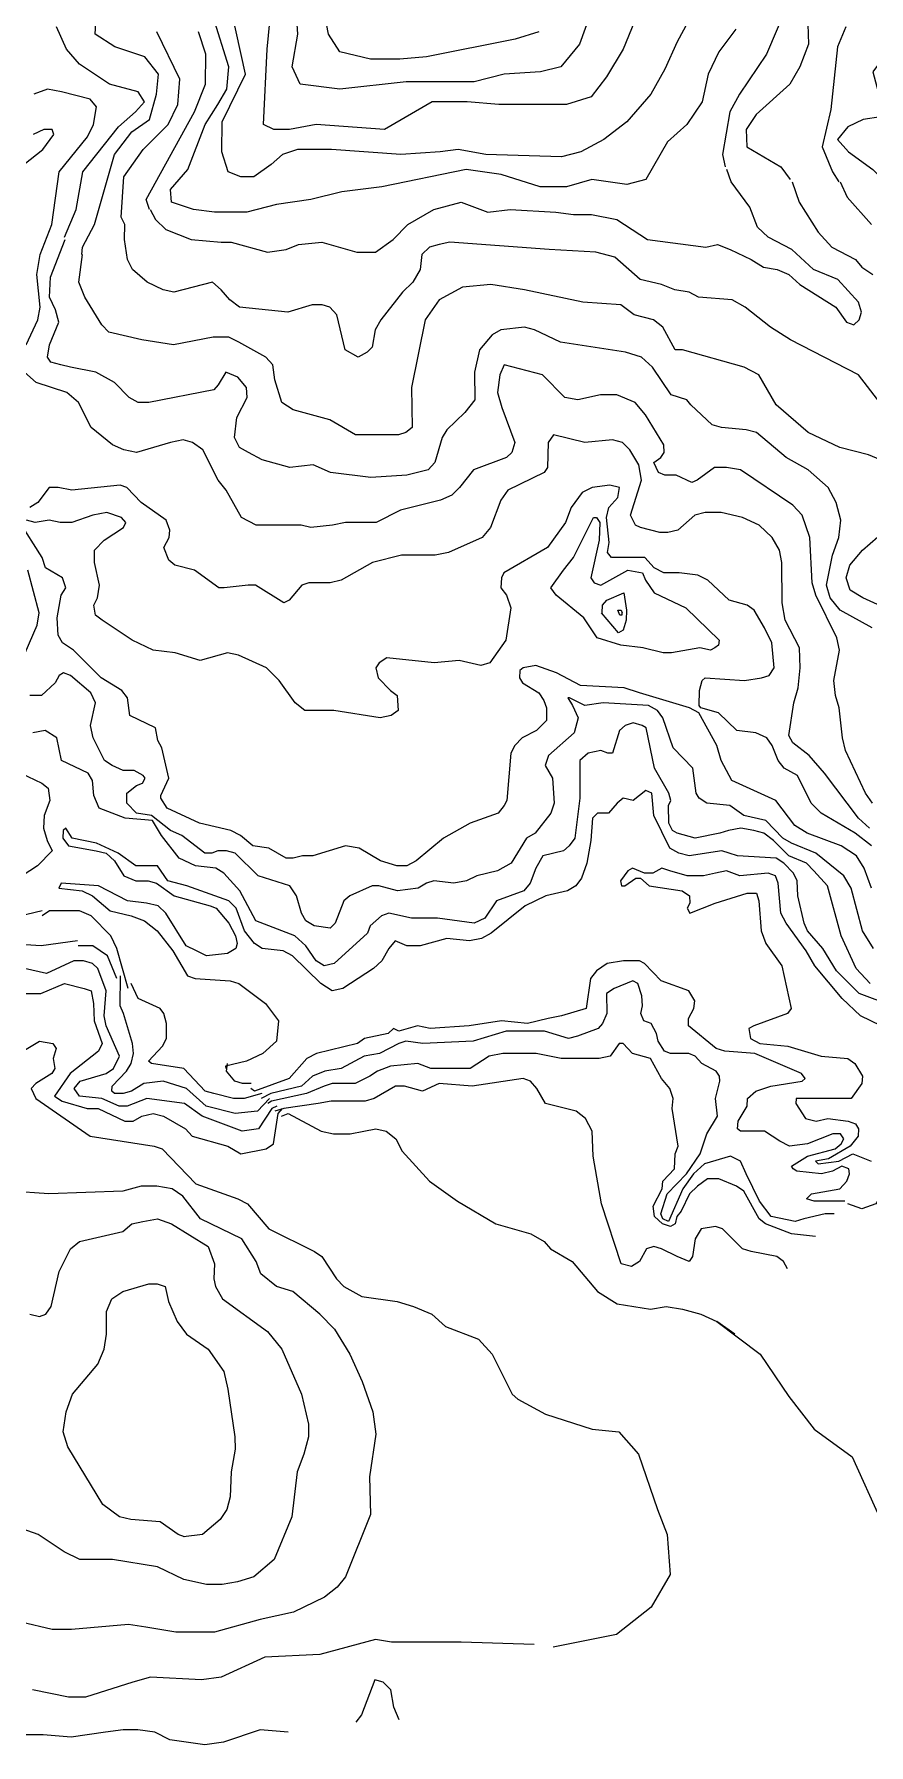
# Model space of a CAD drawing. Extents: x 3000 to 7000, y 3135 to 5000.
# Drawn here: x 4499 to 4832, y 3164 to 3847 of the extents above; entities that cross this region are included whole.
import ezdxf

# ---------------------------------------------------------------- set-up
doc = ezdxf.new("R2010")
doc.units = 0
doc.header["$MEASUREMENT"] = 0
doc.layers.add('TOPO_DIG', color=1, linetype='Continuous')

msp = doc.modelspace()

# ---------------------------------------------------------------- linework, layer by layer
at = {"layer": 'TOPO_DIG', "color": 3, "linetype": 'Continuous'}
msp.add_line((4778.59375, 3328, 28), (4771.5, 3333, 28), dxfattribs=at)
for points, elevation in [([(4761.65625, 3855), (4755.5625, 3844), (4750.65625, 3833), (4745.09375, 3823), (4735.5625, 3812), (4726.375, 3805), (4717.125, 3800), (4709.4375, 3798), (4679.1875, 3799), (4668.25, 3801), (4661.0625, 3800), (4645.375, 3799), (4617.59375, 3801), (4604.125, 3801), (4598.125, 3799), (4593.59375, 3795), (4586.59375, 3790), (4581.5, 3790), (4576.375, 3792), (4573.875, 3800), (4573.96875, 3812), (4583.3125, 3831), (4575.84375, 3865)], 44), ([(4721.75, 3857), (4716.625, 3843), (4709.1875, 3834), (4701.03125, 3832), (4686.625, 3831), (4674.5625, 3828), (4647.4375, 3828), (4620.90625, 3825), (4605.1875, 3827), (4601.96875, 3834), (4604.25, 3847), (4603.21875, 3861)], 48), ([(4517.9375, 3759), (4518.1875, 3762), (4523.09375, 3771), (4531.0625, 3799), (4537.9375, 3808), (4545.0625, 3813), (4547.78125, 3823), (4548.5625, 3831), (4543.15625, 3838), (4531.21875, 3842), (4523.28125, 3847), (4523.65625, 3854)], 36), ([(4799.4375, 3858), (4791.21875, 3839), (4780.5, 3823), (4776.6875, 3816), (4773.71875, 3799), (4774.78125, 3794)], 40), ([(4545.03125, 3777), (4543.625, 3781), (4563, 3816), (4567.40625, 3827), (4567.5, 3839), (4564.5625, 3848)], 40), ([(4822.875, 3850), (4819.59375, 3842), (4817, 3817), (4813.4375, 3802), (4817.625, 3792), (4820.1875, 3788)], 36), ([(4495.75, 3723), (4500.40625, 3733), (4501.3125, 3738), (4499.96875, 3751), (4501.375, 3759), (4506, 3771), (4508.9375, 3792), (4520.28125, 3806), (4522.6875, 3811), (4523.84375, 3818), (4521.3125, 3821), (4509.875, 3824), (4504.3125, 3825), (4498.8125, 3823)], 32), ([(4545.3125, 3777), (4547.40625, 3773), (4551.5625, 3769), (4561.5625, 3765), (4573.5625, 3764), (4577.5625, 3764), (4592.0625, 3760), (4599.5625, 3761), (4604.53125, 3763), (4613.84375, 3764), (4627.6875, 3760), (4635.21875, 3760), (4642.21875, 3765), (4648.0625, 3771), (4658.53125, 3777), (4669.4375, 3780), (4680.0625, 3776), (4688.9375, 3777), (4707.125, 3776), (4714.21875, 3775), (4721.4375, 3775), (4731.53125, 3773), (4743.78125, 3765), (4767.0625, 3762), (4771.6875, 3763), (4776.75, 3761), (4785.09375, 3757), (4790.09375, 3754), (4795.5625, 3753), (4800.1875, 3751), (4804.625, 3747), (4818.90625, 3738), (4823.15625, 3732), (4826.1875, 3731), (4828.25, 3733), (4829.1875, 3736), (4827.9375, 3740), (4819.75, 3749), (4810.03125, 3753), (4801.34375, 3761), (4792, 3766), (4787.625, 3770), (4784.625, 3778), (4777.21875, 3788), (4775.4375, 3793)], 40), ([(4820.625, 3788), (4823.4375, 3782), (4833.15625, 3771)], 36), ([(4836.75, 3677), (4832, 3679), (4820.5625, 3682), (4807.875, 3688), (4795.1875, 3699), (4788.15625, 3711), (4782.3125, 3714), (4757.75, 3721), (4754.875, 3721), (4749.84375, 3730), (4746.125, 3733), (4738.4375, 3735), (4733.1875, 3739), (4717.90625, 3740), (4694.6875, 3745), (4681.25, 3747), (4669.96875, 3746), (4660.65625, 3741), (4655.0625, 3733), (4649.53125, 3706), (4649.875, 3690), (4647.3125, 3688), (4644.375, 3687), (4627.1875, 3687), (4617, 3693), (4602.40625, 3697), (4597.78125, 3700), (4595.0625, 3709), (4594.25, 3715), (4591.40625, 3718), (4580.65625, 3724), (4576.6875, 3726), (4570.375, 3726), (4554.5625, 3723), (4541.9375, 3725), (4528.78125, 3728), (4525.90625, 3731), (4519.15625, 3742), (4516.75, 3748), (4518.1875, 3759)], 36), ([(4833.5625, 3540), (4830.78125, 3544), (4822.75, 3561), (4821.5625, 3566), (4820.25, 3578), (4818.8125, 3583), (4818.09375, 3589), (4820.40625, 3601), (4819.34375, 3606), (4811, 3623), (4809.46875, 3628), (4808.59375, 3646), (4805.53125, 3655), (4801.8125, 3659), (4780.84375, 3673), (4775.25, 3674), (4770.5, 3674), (4763.625, 3669), (4761.4375, 3668), (4755.15625, 3671), (4750.6875, 3671), (4748.1875, 3672), (4746.34375, 3676), (4749.09375, 3678), (4750.4375, 3680), (4750.34375, 3683), (4742.96875, 3695), (4738.84375, 3700), (4731.46875, 3703), (4725.0625, 3703), (4715.9375, 3701), (4710.71875, 3702), (4701.90625, 3711), (4686.5625, 3715), (4684.8125, 3711), (4683.9375, 3704), (4685.6875, 3698), (4690.8125, 3684), (4689.625, 3680), (4687.53125, 3678), (4674.375, 3673), (4668.71875, 3666), (4665.625, 3663), (4661.1875, 3661), (4645.125, 3657), (4635.46875, 3652), (4623.21875, 3652), (4618.0625, 3651), (4609.40625, 3650), (4605.59375, 3651), (4587.5625, 3651), (4581.6875, 3654), (4575.5625, 3665), (4572.375, 3669), (4566.25, 3681), (4562.125, 3684), (4558.4375, 3685), (4553.40625, 3684), (4539.84375, 3680), (4534.6875, 3681), (4530.1875, 3683), (4521.6875, 3690), (4516.71875, 3700), (4511.96875, 3704), (4499.8125, 3708), (4495.0625, 3712)], 32), ([(4833.125, 3523), (4826.625, 3528), (4813.125, 3536), (4809.0625, 3540), (4803.59375, 3551), (4798.34375, 3554), (4795.90625, 3557), (4793.5, 3563), (4791.375, 3566), (4787.03125, 3568), (4779.375, 3569), (4772.125, 3576), (4765.0625, 3578), (4764.40625, 3579), (4764.53125, 3585), (4765.5625, 3589), (4766.8125, 3590), (4782.53125, 3589), (4789.25, 3590), (4792.28125, 3591), (4794.28125, 3594), (4793.40625, 3604), (4790.5, 3610), (4786.3125, 3617), (4783.5, 3619), (4776.40625, 3621), (4767.90625, 3629), (4763.875, 3631), (4756.4375, 3632), (4750.25, 3632), (4746.46875, 3634), (4742.6875, 3638), (4735.40625, 3638), (4729.40625, 3638), (4727.8125, 3640), (4728.5, 3644), (4727.34375, 3654), (4728.3125, 3658), (4731.875, 3662), (4732.65625, 3666), (4728.78125, 3667), (4721.625, 3666), (4717.6875, 3664), (4713.25, 3658), (4711.0625, 3652), (4703.875, 3642), (4686.46875, 3632), (4685.46875, 3630), (4685.21875, 3626), (4687.5, 3623), (4689.15625, 3618), (4687.21875, 3605), (4680.875, 3596), (4677.3125, 3595), (4668.5625, 3597), (4658.65625, 3596), (4639.75, 3598), (4636.625, 3596), (4635.28125, 3594), (4636.25, 3590), (4641.125, 3585), (4643.875, 3583), (4644.1875, 3577), (4641.5, 3575), (4637.09375, 3574), (4618.59375, 3577), (4606.9375, 3577), (4603.1875, 3580), (4596.6875, 3589), (4591.71875, 3594), (4580.46875, 3599), (4576.125, 3600), (4565.15625, 3597), (4555.1875, 3600), (4546.40625, 3601), (4538.03125, 3605), (4526.125, 3613), (4523.46875, 3615), (4522.75, 3619), (4524.25, 3622), (4525, 3627), (4523.0625, 3636), (4523.0625, 3641), (4526.84375, 3645), (4534.59375, 3650), (4535.5, 3652), (4533.84375, 3654), (4528.03125, 3656), (4522.34375, 3655), (4514.0625, 3652), (4509.375, 3652), (4504.96875, 3653), (4499.375, 3652), (4495.875, 3653)], 28), ([(4842.9375, 3616), (4829.65625, 3622), (4824.65625, 3625), (4823.09375, 3630), (4824.5, 3635), (4829.53125, 3641), (4838.78125, 3649)], 36), ([(4491.9375, 3592), (4500.1875, 3611), (4500.90625, 3616), (4496.5, 3633)], 24), ([(4725.71875, 3616), (4725.8125, 3619), (4727.59375, 3621), (4734.28125, 3624), (4735.34375, 3617), (4735.21875, 3613), (4734.0625, 3609), (4732.25, 3608), (4725.4375, 3616)], 24), ([(4833.96875, 3482), (4829.625, 3489), (4825.0625, 3506), (4822.09375, 3511), (4811, 3520), (4801.1875, 3524), (4797.75, 3526), (4791, 3533), (4782.1875, 3535), (4776.59375, 3539), (4767.4375, 3540), (4764.4375, 3542), (4763.25, 3544), (4761.8125, 3554), (4753.96875, 3562), (4749.875, 3574), (4747.8125, 3577), (4744.1875, 3579), (4726.03125, 3580), (4718.75, 3579), (4712.625, 3582), (4712, 3582), (4713.875, 3579), (4716.03125, 3574), (4714.4375, 3568), (4704.25, 3559), (4702.96875, 3555), (4705.875, 3550), (4706.5, 3540), (4705.25, 3536), (4698.875, 3528), (4695.5, 3526), (4689.375, 3516), (4683.9375, 3513), (4675.59375, 3511), (4671.53125, 3509), (4666.5, 3508), (4658.46875, 3509), (4655.5, 3508), (4652.1875, 3506), (4644, 3505), (4636.5625, 3507), (4633.90625, 3507), (4625, 3503), (4622.59375, 3501), (4619.15625, 3492), (4617.125, 3490), (4610.6875, 3491), (4607.375, 3493), (4605.625, 3496), (4603.65625, 3503), (4601.03125, 3507), (4588.40625, 3511), (4579.1875, 3520), (4575.6875, 3521), (4572.25, 3521), (4569.9375, 3520), (4567.03125, 3520), (4557.96875, 3527), (4553.4375, 3529), (4545.84375, 3535), (4539.78125, 3536), (4536, 3540), (4536, 3544), (4539.8125, 3547), (4542.25, 3548), (4543.3125, 3550), (4542.4375, 3551), (4538.8125, 3553), (4534.5, 3553), (4530.09375, 3555), (4526.96875, 3557), (4522.53125, 3566), (4521.4375, 3571), (4523.5, 3580), (4521.53125, 3584), (4513.5, 3591), (4510.65625, 3592), (4508.875, 3591), (4507.3125, 3588), (4501.84375, 3583), (4497.25, 3583)], 24), ([(4841.4375, 3459), (4828.28125, 3464), (4819.1875, 3473), (4813.75, 3482), (4807.65625, 3489), (4806.25, 3492), (4803.71875, 3503), (4803.53125, 3509), (4802.03125, 3512), (4798.21875, 3516), (4795.09375, 3518), (4779.75, 3519), (4776.375, 3520), (4773.4375, 3521), (4760.375, 3519), (4756.3125, 3520), (4752.625, 3522), (4746.25, 3535), (4745.46875, 3544), (4743.09375, 3545), (4738.0625, 3541), (4734.125, 3542), (4731.625, 3540), (4728.25, 3536), (4723.75, 3536), (4721.78125, 3534), (4721.1875, 3525), (4719.5, 3516), (4717.375, 3510), (4715.125, 3507), (4711.84375, 3505), (4703.1875, 3503), (4695, 3499), (4681.34375, 3488), (4677.53125, 3486), (4672.75, 3485), (4663.65625, 3486), (4653.0625, 3483), (4647.71875, 3483), (4643, 3485), (4640.5, 3482), (4637.6875, 3477), (4634.34375, 3474), (4622.1875, 3466), (4617.9375, 3465), (4613.4375, 3468), (4602.0625, 3479), (4598.375, 3481), (4589.9375, 3482), (4586.96875, 3484), (4582.875, 3489), (4579.625, 3498), (4576.625, 3501), (4559.9375, 3507), (4552.34375, 3509), (4548.15625, 3515), (4539.5, 3515), (4532.46875, 3520), (4523.78125, 3524), (4514.09375, 3526), (4511.5625, 3530), (4510.59375, 3529), (4510.4375, 3526), (4512.65625, 3523), (4523.65625, 3521), (4527.6875, 3520), (4531, 3517), (4534.75, 3511), (4539.53125, 3509), (4544.5, 3509), (4547.78125, 3508), (4554.90625, 3503), (4569.25, 3499), (4571.625, 3498), (4576.71875, 3492), (4579.375, 3487), (4579.9375, 3484), (4579.40625, 3482), (4576.125, 3480), (4567.78125, 3479), (4563.8125, 3481), (4559.6875, 3483), (4551.5, 3496), (4548.4375, 3499), (4543.75, 3500), (4536.21875, 3501), (4524.6875, 3507), (4509.75, 3508), (4508.8125, 3506), (4518.15625, 3505), (4522.1875, 3503), (4529.3125, 3497), (4537.71875, 3495), (4542.96875, 3493), (4548, 3489), (4554.375, 3481), (4560.125, 3471), (4563.1875, 3470), (4577.21875, 3469), (4580.6875, 3468), (4591.28125, 3460), (4596.4375, 3453), (4595.75, 3445), (4590.1875, 3440), (4583.75, 3437), (4575.34375, 3435), (4575.4375, 3434)], 20), ([(4516.3125, 3485), (4501.8125, 3483), (4487.09375, 3484)], 24), ([(4532, 3470), (4528.21875, 3479), (4522.3125, 3483), (4516.5625, 3483)], 24), ([(4822.53125, 3381), (4810.3125, 3381), (4807.1875, 3382), (4809.25, 3384), (4820.59375, 3386), (4823.3125, 3389), (4824.4375, 3392), (4824.09375, 3394), (4821.375, 3395), (4817.625, 3393), (4813.1875, 3392), (4803.34375, 3393), (4801.9375, 3394), (4801.3125, 3395), (4807.6875, 3399), (4818.6875, 3402), (4821.03125, 3404), (4822.125, 3406), (4820.75, 3408), (4817.71875, 3408), (4807.59375, 3404), (4800.4375, 3403), (4796.625, 3405), (4790.4375, 3409), (4780.875, 3409), (4779.6875, 3410), (4779.90625, 3413), (4783.5, 3419), (4783.71875, 3422), (4787, 3425), (4793.0625, 3427), (4805.5, 3429), (4806.71875, 3430), (4805.1875, 3432), (4786.59375, 3440), (4774.65625, 3441), (4771.21875, 3442), (4760.125, 3451), (4760.1875, 3454), (4762.3125, 3458), (4762.625, 3461), (4760.3125, 3465), (4749.1875, 3469), (4742.5625, 3476), (4740.625, 3477), (4734.21875, 3477), (4727.6875, 3476), (4723.46875, 3473), (4720.96875, 3470), (4719.3125, 3458), (4709.5, 3455), (4704.0625, 3454), (4695.84375, 3452), (4685.46875, 3453), (4672.65625, 3451), (4657.0625, 3450), (4652.03125, 3451), (4644.5, 3449), (4642.375, 3450), (4640.21875, 3448), (4630.8125, 3446), (4628.0625, 3444), (4611.59375, 3440), (4607.75, 3438), (4600.71875, 3430), (4586.96875, 3425), (4585.40625, 3426)], 20), ([(4592.875, 3422), (4588.125, 3417), (4579.1875, 3416), (4567.65625, 3419), (4559.75, 3426), (4550.4375, 3429), (4542.6875, 3428), (4537.84375, 3425), (4534.4375, 3424), (4531.0625, 3424), (4529.90625, 3425), (4530.03125, 3427), (4535.78125, 3433), (4537.625, 3436), (4538.59375, 3440), (4538.15625, 3444), (4534.59375, 3456), (4533.25, 3459), (4533.46875, 3471)], 24), ([(4490.71875, 3464), (4501.5625, 3464), (4511.0625, 3468), (4518.90625, 3466), (4521.75, 3465), (4522.6875, 3460), (4522.96875, 3453), (4526.125, 3444), (4524.625, 3441), (4513.34375, 3432), (4507.09375, 3423), (4510.125, 3421), (4520.0625, 3418), (4524.53125, 3418), (4535.125, 3413), (4538.5, 3413), (4542, 3415), (4546.40625, 3416), (4550.625, 3415), (4559.3125, 3410), (4561.96875, 3407), (4576.3125, 3403), (4581.5, 3400), (4591.5625, 3402), (4594.5, 3404), (4596.3125, 3416), (4598.09375, 3418)], 28), ([(4810.8125, 3367), (4801.21875, 3368), (4790.9375, 3372), (4788.3125, 3374), (4782.21875, 3385), (4779.3125, 3387), (4772.28125, 3390), (4767.78125, 3390), (4763.71875, 3387), (4760.59375, 3384), (4757.25, 3377), (4755.5, 3375), (4754.78125, 3372), (4752.9375, 3371), (4749.75, 3372), (4746.59375, 3375), (4746.0625, 3379), (4749.625, 3386), (4749.875, 3389), (4754.5, 3394), (4754.875, 3400), (4756.0625, 3403), (4753.65625, 3418), (4754.03125, 3422), (4752.75, 3426), (4749.375, 3430), (4745, 3438), (4737.8125, 3440), (4734.03125, 3444), (4732.5, 3444), (4728.875, 3439), (4724.53125, 3438), (4709.28125, 3438), (4699.34375, 3440), (4686.0625, 3440), (4680.53125, 3439), (4672.9375, 3434), (4657.25, 3434), (4652.125, 3436), (4641.21875, 3435), (4636.0625, 3433), (4633, 3431), (4627.125, 3428), (4617.84375, 3428), (4614.71875, 3427), (4607.625, 3424), (4593.65625, 3421), (4592.25, 3420)], 24), ([(4585.625, 3428), (4582.0625, 3428), (4579, 3429), (4575.75, 3433), (4576.125, 3436)], 20), ([(4597.6875, 3415), (4600.34375, 3416), (4613.5625, 3409), (4618.5, 3408), (4625.03125, 3408), (4630.5625, 3409), (4635.28125, 3410), (4639.5, 3409), (4643.375, 3406), (4645.84375, 3401), (4656.78125, 3389), (4667.875, 3381), (4683.1875, 3372), (4697.25, 3368), (4702.5625, 3365), (4705.0625, 3362), (4713.65625, 3357), (4723.8125, 3345), (4731.71875, 3340), (4744.9375, 3338), (4751.25, 3339), (4757.75, 3338), (4765.125, 3336), (4771.5, 3333), (4788.71875, 3320), (4800.125, 3303), (4810.25, 3290), (4825.4375, 3279), (4836.8125, 3254)], 28), ([(4874.46875, 3347), (4876.75, 3358), (4875.15625, 3366), (4867.9375, 3374), (4864.625, 3377), (4857.5625, 3377), (4850.875, 3377), (4847.8125, 3378), (4848.9375, 3388), (4847.8125, 3394), (4846.1875, 3397), (4843.0625, 3400), (4839.03125, 3398), (4837.34375, 3393), (4837.4375, 3384), (4834.9375, 3380), (4829.34375, 3378), (4823.71875, 3380)], 20), ([(4618.84375, 3330), (4613, 3336), (4602.25, 3345), (4595.75, 3347), (4589.4375, 3352), (4587.625, 3357), (4581.875, 3366), (4577.78125, 3368), (4565.3125, 3374), (4558.28125, 3383), (4554.0625, 3386), (4547.90625, 3387), (4541.65625, 3387), (4534.3125, 3385), (4504.875, 3384), (4489.46875, 3385)], 32), ([(4527.875, 3328), (4527.8125, 3337), (4529.90625, 3342), (4534.3125, 3345), (4544.6875, 3348), (4548.0625, 3348), (4551.1875, 3347), (4552.59375, 3341), (4556.03125, 3333), (4559.78125, 3328)], 36), ([(4618.84375, 3330), (4624.96875, 3320), (4629.875, 3309), (4634.125, 3297), (4635.34375, 3288), (4632.84375, 3271), (4633.21875, 3256), (4623.25, 3231), (4619.84375, 3227), (4614.78125, 3223), (4602.46875, 3217), (4589.1875, 3214), (4570.875, 3209), (4555.46875, 3209), (4543.59375, 3211), (4536.5625, 3212), (4513.875, 3210), (4506.15625, 3210), (4493.78125, 3213)], 32), ([(4559.03125, 3247), (4556.5, 3248), (4549.3125, 3253), (4537.59375, 3254), (4533.03125, 3255), (4526.375, 3260), (4512.375, 3283), (4510.5, 3289), (4511.71875, 3297), (4514.25, 3304), (4524.375, 3316), (4526.84375, 3322), (4527.875, 3328)], 36), ([(4559.78125, 3328), (4568.4375, 3322), (4574.625, 3313), (4576.25, 3306), (4579.0625, 3287), (4579.25, 3282), (4577.625, 3273), (4577.21875, 3263), (4575.875, 3258), (4573.15625, 3254), (4566.15625, 3248), (4558.625, 3247)], 36), ([(4644.6875, 3174), (4642.5625, 3179), (4641.3125, 3186), (4638.25, 3189), (4634.9375, 3190), (4629.59375, 3176), (4627.3125, 3173)], 28), ([(4600.34375, 3169), (4589.1875, 3170), (4574.46875, 3165), (4567.09375, 3164), (4553.0625, 3166), (4547.125, 3169), (4540.375, 3170), (4534.4375, 3170), (4527.5, 3169), (4513.71875, 3167), (4502.53125, 3168), (4491.8125, 3168)], 28)]:
    msp.add_lwpolyline(points, dxfattribs=dict(at, elevation=elevation))
at = {"layer": 'TOPO_DIG', "color": 1, "linetype": 'Continuous'}
for points, elevation in [([(4700.4375, 3848), (4691, 3845), (4655.59375, 3838), (4644.875, 3837), (4633.25, 3837), (4620.9375, 3840), (4616.5, 3847), (4613.875, 3860)], 50), ([(4779.09375, 3849), (4772.25, 3840), (4768.03125, 3831), (4765.53125, 3820), (4759.4375, 3811), (4751.75, 3804), (4743.09375, 3789), (4735.46875, 3787), (4721.5625, 3789), (4711.4375, 3786), (4700.90625, 3786), (4685.34375, 3791), (4671.375, 3793), (4637.6875, 3786), (4621.75, 3784), (4609.4375, 3781), (4595.71875, 3779), (4583.84375, 3776), (4571, 3776), (4562.5, 3777), (4553.71875, 3780), (4553.375, 3785), (4560.3125, 3793), (4567.15625, 3811), (4572.3125, 3819), (4575.8125, 3825), (4576.6875, 3834), (4570.375, 3854)], 42), ([(4739.84375, 3855), (4734.09375, 3841), (4727.46875, 3830), (4721.3125, 3822), (4711.5, 3819), (4684.375, 3819), (4671.8125, 3820), (4657.875, 3820), (4638.75, 3809), (4611.5625, 3811), (4600.875, 3809), (4594.625, 3809), (4590.5625, 3811), (4591.90625, 3841), (4593.0625, 3852)], 46), ([(4511.0625, 3766), (4515.75, 3777), (4518.4375, 3792), (4532.625, 3810), (4539.4375, 3816), (4543.03125, 3820), (4540.4375, 3824), (4529.0625, 3827), (4517.0625, 3835), (4511.875, 3841), (4507.9375, 3850)], 34), ([(4535.125, 3771), (4533.625, 3774), (4534.71875, 3790), (4542.5, 3801), (4552.4375, 3811), (4556.25, 3819), (4557.0625, 3829), (4547.9375, 3848)], 38), ([(4807.75, 3851), (4808, 3843), (4804.59375, 3834), (4800.625, 3827), (4787.125, 3815), (4783.09375, 3809), (4783.375, 3802), (4796.9375, 3794), (4800.71875, 3789)], 38), ([(4846.9375, 3848), (4839.625, 3843), (4836, 3835), (4833.6875, 3832), (4835.8125, 3824), (4839.125, 3818), (4836.84375, 3814), (4829.875, 3813), (4823.75, 3810), (4819.65625, 3805), (4823.96875, 3800), (4833.75, 3793), (4840.75, 3786)], 34), ([(4494.78125, 3795), (4502.4375, 3801), (4506.75, 3807), (4506.125, 3809), (4502.8125, 3809), (4498.53125, 3807)], 30), ([(4801.5, 3788), (4804.375, 3780), (4811.875, 3768), (4817.3125, 3762), (4826.75, 3757), (4829.3125, 3754), (4833.6875, 3751)], 38), ([(4836.5625, 3700), (4828, 3711), (4800.8125, 3725), (4792.90625, 3730), (4782.78125, 3738), (4777.53125, 3741), (4764.0625, 3742), (4760.46875, 3744), (4754.6875, 3745), (4749.375, 3747), (4740.8125, 3749), (4730.75, 3758), (4723.125, 3760), (4704.5, 3761), (4664.8125, 3764), (4660.5625, 3763), (4656.75, 3762), (4653.75, 3759), (4653.0625, 3753), (4650.125, 3748), (4646.03125, 3744), (4637.3125, 3733), (4635.0625, 3729), (4633.8125, 3722), (4631.875, 3720), (4628.28125, 3718), (4623.125, 3721), (4619.75, 3735), (4616.9375, 3738), (4613.875, 3739), (4609.90625, 3739), (4600.25, 3736), (4580.875, 3738), (4577.125, 3741), (4573.65625, 3745), (4570.09375, 3748), (4554.71875, 3744), (4550.46875, 3745), (4544.0625, 3748), (4538.15625, 3753), (4536.21875, 3757), (4535.0625, 3765), (4535.09375, 3771)], 38), ([(4833.46875, 3610), (4820.65625, 3617), (4816.71875, 3622), (4815.1875, 3627), (4817.5625, 3639), (4820.125, 3646), (4820.90625, 3653), (4819.0625, 3660), (4815.84375, 3666), (4807.875, 3673), (4799.15625, 3678), (4787.3125, 3688), (4783.15625, 3689), (4773.28125, 3690), (4769.5625, 3691), (4761.125, 3699), (4759.4375, 3701), (4753.1875, 3703), (4745.75, 3714), (4741.3125, 3718), (4735, 3720), (4709.0625, 3724), (4698.625, 3729), (4694.65625, 3730), (4685.25, 3729), (4681.71875, 3727), (4676.65625, 3721), (4674.6875, 3712), (4674.8125, 3701), (4670.875, 3696), (4663.6875, 3689), (4661.875, 3686), (4658.90625, 3676), (4656.21875, 3673), (4647.6875, 3671), (4633.34375, 3670), (4617.28125, 3672), (4610.28125, 3675), (4601.03125, 3674), (4589.96875, 3677), (4584.5, 3680), (4580.90625, 3682), (4578.875, 3686), (4579.84375, 3694), (4584.03125, 3702), (4583.6875, 3706), (4580.25, 3710), (4575.4375, 3712), (4572.4375, 3707), (4570.625, 3705), (4544.6875, 3700), (4540.53125, 3700), (4536.84375, 3702), (4531.03125, 3708), (4523.53125, 3712), (4513.46875, 3714), (4509.5625, 3715), (4505.65625, 3716), (4504.21875, 3718), (4505.0625, 3723), (4508.8125, 3732), (4507.53125, 3737), (4505.09375, 3742), (4505.4375, 3750), (4511.28125, 3765)], 34), ([(4832.34375, 3530), (4827.9375, 3534), (4814.375, 3552), (4808.25, 3559), (4801.8125, 3564), (4800.21875, 3567), (4802.125, 3580), (4803.96875, 3586), (4804.75, 3594), (4804.40625, 3602), (4798.6875, 3613), (4797.5625, 3620), (4797.375, 3636), (4796.40625, 3641), (4793.5625, 3646), (4788.3125, 3651), (4781.6875, 3654), (4773.125, 3656), (4766.78125, 3656), (4762.6875, 3655), (4755.84375, 3649), (4751.9375, 3648), (4748.6875, 3648), (4741, 3650), (4739, 3651), (4737.03125, 3655), (4741.375, 3669), (4740.3125, 3675), (4736.6875, 3681), (4733.78125, 3684), (4729.84375, 3685), (4718.71875, 3684), (4706.28125, 3687), (4704.0625, 3684), (4703.90625, 3674), (4702.5, 3672), (4688, 3665), (4685.25, 3661), (4681.0625, 3650), (4677.78125, 3646), (4664.40625, 3640), (4659.0625, 3639), (4645.5625, 3639), (4634, 3636), (4621.5625, 3629), (4617.125, 3628), (4608.65625, 3628), (4605.8125, 3627), (4600.75, 3621), (4598.5625, 3620), (4587.34375, 3627), (4584.375, 3627), (4574.8125, 3626), (4572.625, 3626), (4562.9375, 3633), (4555.125, 3635), (4552.65625, 3637), (4550.75, 3642), (4552.78125, 3646), (4553.125, 3649), (4551.65625, 3653), (4541.625, 3660), (4535.96875, 3666), (4533.3125, 3667), (4514, 3665), (4508.59375, 3666), (4505, 3666), (4500.4375, 3660), (4497.28125, 3658)], 30), ([(4833.125, 3506), (4830.3125, 3514), (4827.21875, 3519), (4821.125, 3523), (4807.5625, 3528), (4802.5625, 3531), (4795, 3541), (4777.40625, 3549), (4773.1875, 3557), (4771.40625, 3563), (4764.3125, 3576), (4760.5625, 3578), (4740.53125, 3584), (4734.4375, 3586), (4717.09375, 3587), (4707.40625, 3592), (4699.1875, 3595), (4694.125, 3594), (4692.8125, 3593), (4692.625, 3590), (4693.90625, 3588), (4700.34375, 3584), (4702.375, 3581), (4703.5, 3578), (4703.40625, 3573), (4699.46875, 3569), (4693.71875, 3566), (4690.78125, 3563), (4689.15625, 3560), (4687.625, 3541), (4686.5, 3539), (4684.15625, 3536), (4672.96875, 3532), (4662.40625, 3526), (4651.46875, 3517), (4647.6875, 3515), (4643.75, 3515), (4637.25, 3517), (4628.6875, 3522), (4623.1875, 3523), (4610.15625, 3519), (4606, 3519), (4602.34375, 3518), (4599.53125, 3518), (4592.625, 3522), (4586.25, 3523), (4581.28125, 3527), (4577.40625, 3529), (4564.9375, 3532), (4552.09375, 3538), (4549.5, 3542), (4549.5625, 3543), (4552.6875, 3550), (4549.96875, 3562), (4548.3125, 3565), (4547.4375, 3570), (4537.15625, 3575), (4536.28125, 3582), (4533.9375, 3585), (4525.65625, 3590), (4514.6875, 3601), (4510.21875, 3604), (4508.5625, 3607), (4508.125, 3614), (4509.75, 3623), (4511.5625, 3626), (4510.28125, 3630), (4503.53125, 3634), (4502.21875, 3638), (4492.71875, 3653)], 26), ([(4742, 3602), (4733.125, 3603), (4723.625, 3606), (4718.34375, 3614), (4707.34375, 3623), (4705.1875, 3626), (4710.1875, 3633), (4714.21875, 3638), (4722.21875, 3654), (4723.4375, 3654), (4724.6875, 3652), (4724.53125, 3645), (4721.15625, 3630), (4722.46875, 3628), (4725.125, 3627), (4735.96875, 3633), (4741.75, 3632), (4742.9375, 3629), (4746.4375, 3624), (4759.03125, 3618), (4772.40625, 3605), (4772.09375, 3603), (4770.6875, 3602), (4768.875, 3601), (4764.6875, 3602), (4753.375, 3600), (4750.0625, 3600), (4741.9375, 3602)], 26), ([(4431.0625, 3618), (4432.03125, 3617), (4442.21875, 3613), (4446.15625, 3611), (4450.875, 3603), (4453.6875, 3589), (4455.46875, 3586), (4464, 3579), (4469.3125, 3572), (4476.125, 3565), (4482.6875, 3555), (4487.21875, 3553), (4493.625, 3552), (4502.03125, 3548), (4504.5, 3546), (4505.21875, 3541), (4502.96875, 3535), (4502.65625, 3530), (4504.1875, 3525), (4506.1875, 3521), (4500.25, 3515), (4494.1875, 3511), (4488.84375, 3509), (4485.78125, 3508)], 22), ([(4733.53125, 3616), (4733.53125, 3615), (4732.71875, 3615), (4731.90625, 3617), (4733.28125, 3617), (4733.625, 3616)], 22), ([(4832.59375, 3468), (4827.09375, 3474), (4821.0625, 3487), (4815.65625, 3507), (4810.1875, 3513), (4807.1875, 3516), (4800.25, 3519), (4794.125, 3525), (4790.1875, 3528), (4786.15625, 3529), (4781.0625, 3530), (4776.0625, 3529), (4772.6875, 3528), (4762.75, 3526), (4755.625, 3528), (4753.8125, 3529), (4752.25, 3532), (4752.125, 3539), (4753.0625, 3541), (4752.34375, 3544), (4746.5, 3554), (4743.25, 3570), (4741.65625, 3571), (4738, 3572), (4734.875, 3571), (4732.65625, 3569), (4729.78125, 3560), (4728, 3560), (4725.1875, 3561), (4720.0625, 3560), (4716.8125, 3557), (4716.75, 3542), (4714.75, 3526), (4712.53125, 3523), (4710.28125, 3521), (4702.03125, 3519), (4699.25, 3514), (4697, 3508), (4694.4375, 3505), (4683.5625, 3501), (4678.90625, 3494), (4674.5625, 3492), (4660, 3494), (4649.59375, 3494), (4640.5625, 3496), (4637.5625, 3495), (4633.125, 3491), (4632.0625, 3488), (4618.71875, 3476), (4614.6875, 3475), (4611.53125, 3477), (4607.375, 3483), (4602.96875, 3487), (4587.4375, 3493), (4581.03125, 3505), (4574.71875, 3512), (4571.53125, 3514), (4563.40625, 3515), (4556.875, 3518), (4549.75, 3527), (4546.25, 3533), (4535.25, 3534), (4524.9375, 3538), (4522.75, 3543), (4522.21875, 3549), (4520.53125, 3552), (4509.90625, 3557), (4508, 3566), (4503.3125, 3569), (4498.375, 3568)], 22), ([(4837.0625, 3451), (4828.84375, 3455), (4821.40625, 3462), (4810.5, 3475), (4807.15625, 3481), (4799.125, 3492), (4796.9375, 3496), (4795.96875, 3508), (4794.8125, 3511), (4791.90625, 3512), (4780.59375, 3511), (4775.28125, 3513), (4770.9375, 3512), (4766.125, 3511), (4759.65625, 3511), (4752.625, 3513), (4749.4375, 3514), (4745.90625, 3512), (4742.53125, 3512), (4737.84375, 3514), (4735.9375, 3513), (4732.9375, 3509), (4733.375, 3507), (4734.6875, 3507), (4739.0625, 3510), (4741.03125, 3510), (4744.5, 3507), (4757.625, 3505), (4760.5, 3503), (4760.625, 3500), (4759.59375, 3498), (4760.71875, 3496), (4770.8125, 3500), (4783.5, 3504), (4787.21875, 3504), (4788.21875, 3501), (4789.125, 3489), (4791, 3484), (4797.375, 3475), (4801.15625, 3458), (4799.71875, 3456), (4786.25, 3451), (4784.1875, 3450), (4784.84375, 3446), (4788.5625, 3444), (4799.8125, 3443), (4813.15625, 3439), (4823.75, 3438), (4826.53125, 3436), (4829.59375, 3431), (4829.34375, 3428), (4825.0625, 3422), (4803.0625, 3422), (4803.03125, 3420), (4806.8125, 3414), (4811.125, 3413), (4815.8125, 3414), (4823.875, 3413), (4826.78125, 3412), (4828, 3410), (4827.8125, 3407), (4824.6875, 3403), (4816.03125, 3398), (4810.84375, 3397), (4811.875, 3396), (4820.1875, 3397), (4825.71875, 3400), (4833.0625, 3397)], 18), ([(4502.125, 3497), (4489.96875, 3494)], 22), ([(4536.46875, 3466), (4531.96875, 3482), (4529.59375, 3487), (4521.75, 3495), (4517.03125, 3497), (4505.03125, 3497), (4502.125, 3495)], 22), ([(4595.875, 3419), (4593.8125, 3418), (4588.46875, 3410), (4582.03125, 3409), (4566, 3415), (4558.9375, 3420), (4543.96875, 3422), (4536.125, 3419), (4532.90625, 3419), (4526, 3422), (4517.09375, 3423), (4514.875, 3426), (4517.375, 3429), (4527.6875, 3432), (4530.625, 3434), (4532.96875, 3439), (4527.71875, 3451), (4526.90625, 3455), (4527.71875, 3465), (4524.4375, 3474), (4522.1875, 3476), (4518.59375, 3477), (4514.8125, 3477), (4503.875, 3472), (4495.0625, 3474)], 26), ([(4589.78125, 3424), (4582.71875, 3422), (4578.46875, 3422), (4570.625, 3424), (4567.25, 3425), (4558.71875, 3434), (4545.84375, 3436), (4544.5625, 3437), (4550.25, 3443), (4551.71875, 3446), (4551.84375, 3452), (4550.75, 3456), (4549.25, 3458), (4540.5, 3462), (4537.6875, 3468)], 22), ([(4818.34375, 3376), (4814.625, 3376), (4806.125, 3374), (4802.6875, 3373), (4793.1875, 3375), (4788.4375, 3381), (4783.1875, 3392), (4780.90625, 3397), (4776.875, 3399), (4766.5, 3396), (4762.1875, 3392), (4757.8125, 3386), (4752.125, 3373), (4749.84375, 3374), (4749.0625, 3376), (4751.5625, 3384), (4759.3125, 3392), (4764.78125, 3400), (4767.4375, 3408), (4771.6875, 3415), (4770.96875, 3422), (4772.6875, 3429), (4772.5625, 3431), (4771.1875, 3433), (4765.4375, 3436), (4762.8125, 3439), (4760.25, 3440), (4752.9375, 3440), (4750.5625, 3441), (4748.09375, 3445), (4747.375, 3448), (4745.1875, 3452), (4742.3125, 3453), (4741.09375, 3456), (4741.8125, 3459), (4741.53125, 3463), (4739.90625, 3468), (4737.96875, 3469), (4730.46875, 3466), (4727.4375, 3464), (4727.5625, 3456), (4725.84375, 3452), (4724.125, 3450), (4715.8125, 3447), (4712.28125, 3446), (4702.71875, 3449), (4694.65625, 3449), (4687.3125, 3449), (4674.21875, 3445), (4654.15625, 3444), (4647.375, 3445), (4644.53125, 3444), (4636.84375, 3440), (4630.71875, 3439), (4621.5, 3434), (4614.96875, 3433), (4610, 3431), (4605.625, 3427), (4593.40625, 3424), (4589.5625, 3422)], 22), ([(4494.375, 3441), (4501.09375, 3445), (4506.375, 3444), (4507.6875, 3442), (4506.59375, 3438), (4507.15625, 3434), (4505.96875, 3432), (4499.5625, 3428), (4497.71875, 3426), (4499.65625, 3422), (4521.25, 3407), (4546.84375, 3403), (4550.0625, 3402), (4563.46875, 3388), (4580.25, 3382), (4584.125, 3380), (4592.5625, 3370), (4610.84375, 3361), (4613.8125, 3359), (4619.65625, 3350), (4622.625, 3347), (4629.8125, 3343), (4643.875, 3341), (4650.375, 3339), (4657.625, 3336), (4663.09375, 3331)], 30), ([(4799.625, 3354), (4798.09375, 3357), (4795.375, 3359), (4785.1875, 3361), (4781.6875, 3362), (4773.65625, 3370), (4770.875, 3371), (4765.21875, 3370), (4762.75, 3366), (4761.71875, 3359), (4760.4375, 3357), (4755.625, 3359), (4749.3125, 3362), (4746.34375, 3363), (4743.375, 3362), (4740.5625, 3357), (4737.34375, 3355), (4733.28125, 3356), (4725.4375, 3380), (4722.125, 3399), (4721.75, 3409), (4719.0625, 3414), (4715.3125, 3417), (4703.0625, 3420), (4699.5625, 3426), (4697.0625, 3429), (4694.15625, 3430), (4673.8125, 3427), (4660.625, 3428), (4653.90625, 3425), (4646.71875, 3427), (4643.25, 3427), (4634.6875, 3422), (4631.0625, 3421), (4617.53125, 3421), (4612.3125, 3420), (4598.65625, 3418), (4594.96875, 3417)], 26), ([(4497.25, 3336), (4501.09375, 3335), (4503.5625, 3336), (4505.6875, 3339), (4508.96875, 3353), (4513.46875, 3362), (4517.03125, 3365), (4534.34375, 3369), (4538, 3372), (4542.375, 3373), (4548.125, 3374), (4553.84375, 3372), (4568.4375, 3363), (4570.90625, 3356), (4570.6875, 3350), (4571.40625, 3347), (4574.1875, 3342), (4592.125, 3329)], 34), ([(4592.125, 3329), (4597.84375, 3322), (4605.6875, 3304), (4608.5, 3292), (4608.5, 3287), (4606.65625, 3280), (4604, 3273), (4601.75, 3255), (4594.8125, 3238), (4586.59375, 3231), (4580.125, 3229), (4574.0625, 3228), (4567.78125, 3228), (4558.6875, 3230), (4548.1875, 3235), (4530.28125, 3238), (4517.1875, 3238), (4511, 3241), (4500.53125, 3248), (4486.3125, 3253)], 34), ([(4663.09375, 3331), (4676.25, 3326), (4681.8125, 3320), (4689.75, 3304), (4692, 3302), (4703.125, 3296), (4721.71875, 3290), (4732.3125, 3289), (4740.21875, 3280), (4747.8125, 3258), (4751.625, 3248), (4752.875, 3232), (4745.28125, 3219), (4731.375, 3208), (4706.0625, 3203)], 30), ([(4698.46875, 3204), (4669.34375, 3205), (4641.625, 3205), (4635.15625, 3206), (4612.96875, 3200), (4591.0625, 3199), (4573.59375, 3191), (4565.8125, 3190), (4545.34375, 3191), (4538.34375, 3189), (4519.4375, 3183), (4512.71875, 3183), (4498.25, 3186)], 30)]:
    msp.add_lwpolyline(points, dxfattribs=dict(at, elevation=elevation))

doc.saveas('drawing.dxf')
